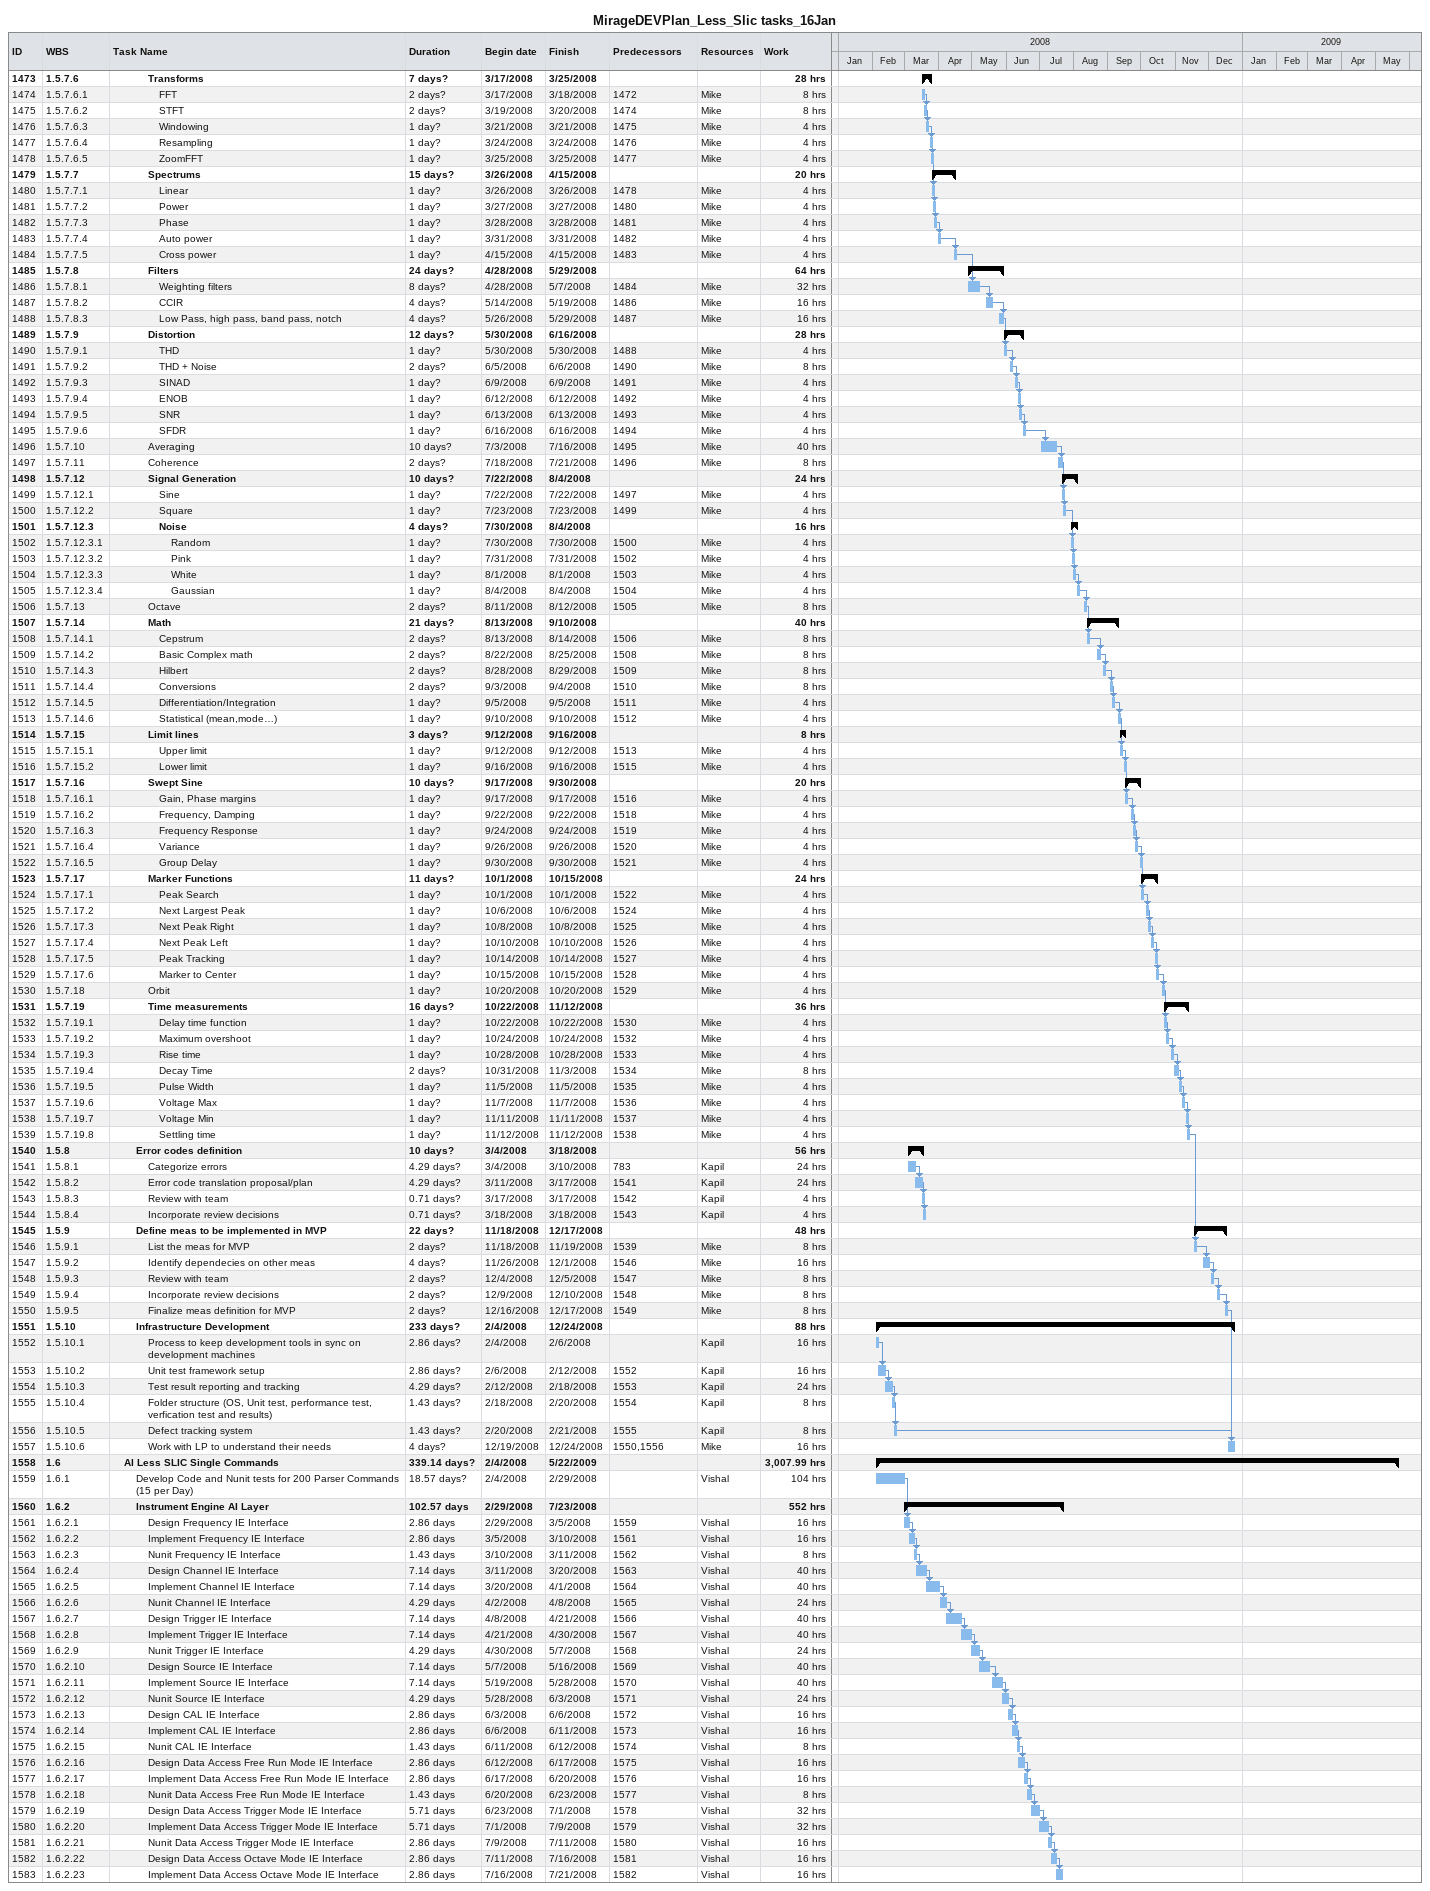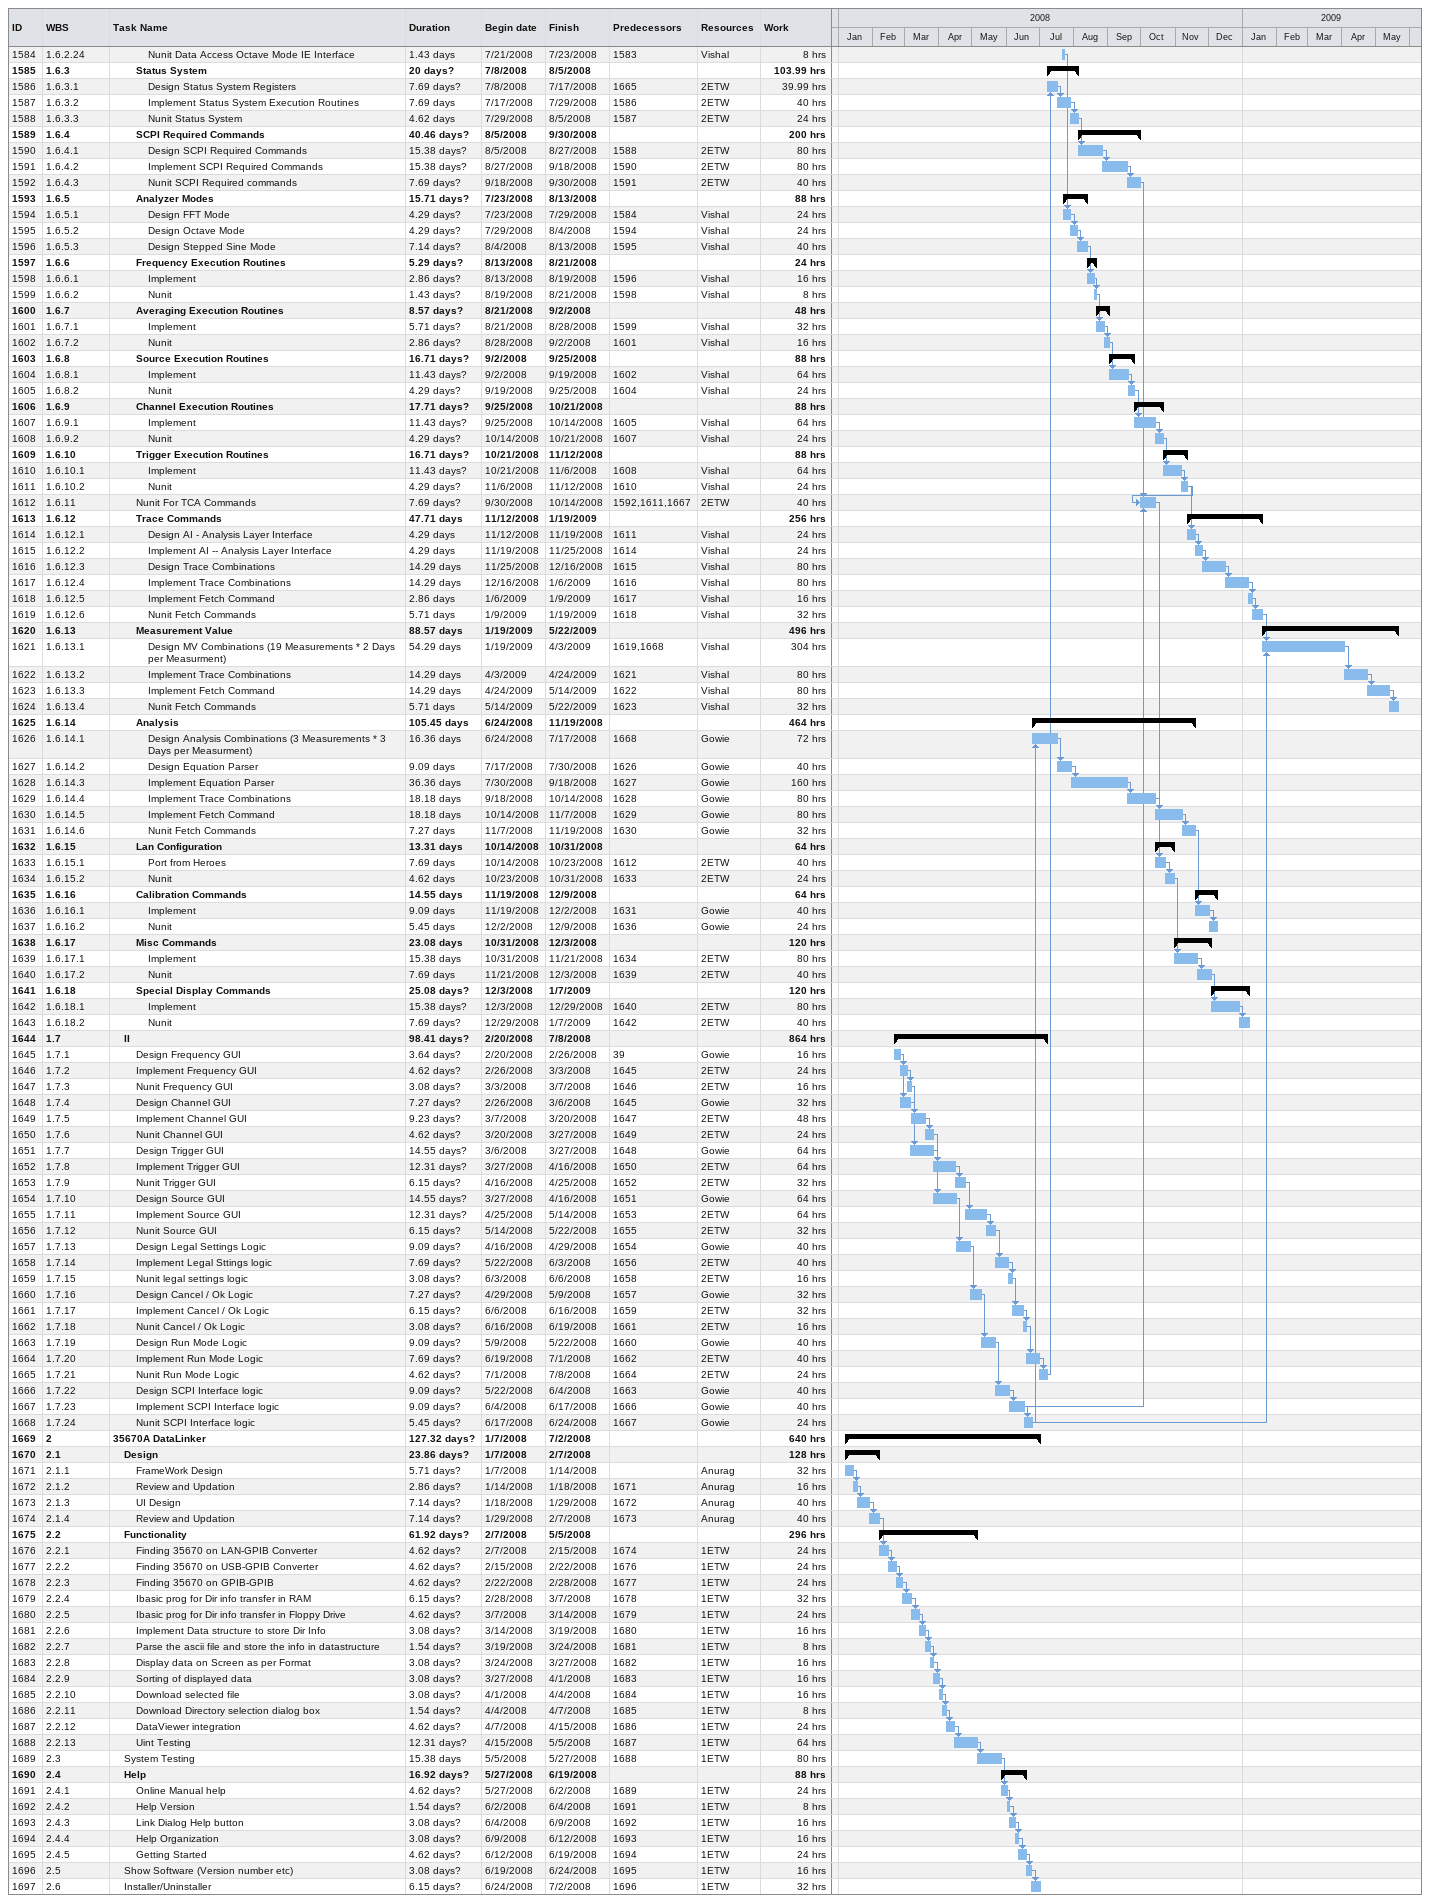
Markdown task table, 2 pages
MirageDEVPlan_Less_Slic tasks_16Jan

| ID | WBS | Task | Duration | Start | Finish | Predecessors | Resources | Work (h) |
|---|---|---|---|---|---|---|---|---|
| 1473 | 1.5.7.6 | **Transforms** | 7d? | 2008-03-17 | 2008-03-25 |  |  | 28 |
| 1474 | 1.5.7.6.1 | FFT | 2d? | 2008-03-17 | 2008-03-18 | 1472 | Mike | 8 |
| 1475 | 1.5.7.6.2 | STFT | 2d? | 2008-03-19 | 2008-03-20 | 1474 | Mike | 8 |
| 1476 | 1.5.7.6.3 | Windowing | 1d? | 2008-03-21 | 2008-03-21 | 1475 | Mike | 4 |
| 1477 | 1.5.7.6.4 | Resampling | 1d? | 2008-03-24 | 2008-03-24 | 1476 | Mike | 4 |
| 1478 | 1.5.7.6.5 | ZoomFFT | 1d? | 2008-03-25 | 2008-03-25 | 1477 | Mike | 4 |
| 1479 | 1.5.7.7 | **Spectrums** | 15d? | 2008-03-26 | 2008-04-15 |  |  | 20 |
| 1480 | 1.5.7.7.1 | Linear | 1d? | 2008-03-26 | 2008-03-26 | 1478 | Mike | 4 |
| 1481 | 1.5.7.7.2 | Power | 1d? | 2008-03-27 | 2008-03-27 | 1480 | Mike | 4 |
| 1482 | 1.5.7.7.3 | Phase | 1d? | 2008-03-28 | 2008-03-28 | 1481 | Mike | 4 |
| 1483 | 1.5.7.7.4 | Auto power | 1d? | 2008-03-31 | 2008-03-31 | 1482 | Mike | 4 |
| 1484 | 1.5.7.7.5 | Cross power | 1d? | 2008-04-15 | 2008-04-15 | 1483 | Mike | 4 |
| 1485 | 1.5.7.8 | **Filters** | 24d? | 2008-04-28 | 2008-05-29 |  |  | 64 |
| 1486 | 1.5.7.8.1 | Weighting filters | 8d? | 2008-04-28 | 2008-05-07 | 1484 | Mike | 32 |
| 1487 | 1.5.7.8.2 | CCIR | 4d? | 2008-05-14 | 2008-05-19 | 1486 | Mike | 16 |
| 1488 | 1.5.7.8.3 | Low Pass, high pass, band pass, notch | 4d? | 2008-05-26 | 2008-05-29 | 1487 | Mike | 16 |
| 1489 | 1.5.7.9 | **Distortion** | 12d? | 2008-05-30 | 2008-06-16 |  |  | 28 |
| 1490 | 1.5.7.9.1 | THD | 1d? | 2008-05-30 | 2008-05-30 | 1488 | Mike | 4 |
| 1491 | 1.5.7.9.2 | THD + Noise | 2d? | 2008-06-05 | 2008-06-06 | 1490 | Mike | 8 |
| 1492 | 1.5.7.9.3 | SINAD | 1d? | 2008-06-09 | 2008-06-09 | 1491 | Mike | 4 |
| 1493 | 1.5.7.9.4 | ENOB | 1d? | 2008-06-12 | 2008-06-12 | 1492 | Mike | 4 |
| 1494 | 1.5.7.9.5 | SNR | 1d? | 2008-06-13 | 2008-06-13 | 1493 | Mike | 4 |
| 1495 | 1.5.7.9.6 | SFDR | 1d? | 2008-06-16 | 2008-06-16 | 1494 | Mike | 4 |
| 1496 | 1.5.7.10 | Averaging | 10d? | 2008-07-03 | 2008-07-16 | 1495 | Mike | 40 |
| 1497 | 1.5.7.11 | Coherence | 2d? | 2008-07-18 | 2008-07-21 | 1496 | Mike | 8 |
| 1498 | 1.5.7.12 | **Signal Generation** | 10d? | 2008-07-22 | 2008-08-04 |  |  | 24 |
| 1499 | 1.5.7.12.1 | Sine | 1d? | 2008-07-22 | 2008-07-22 | 1497 | Mike | 4 |
| 1500 | 1.5.7.12.2 | Square | 1d? | 2008-07-23 | 2008-07-23 | 1499 | Mike | 4 |
| 1501 | 1.5.7.12.3 | **Noise** | 4d? | 2008-07-30 | 2008-08-04 |  |  | 16 |
| 1502 | 1.5.7.12.3.1 | Random | 1d? | 2008-07-30 | 2008-07-30 | 1500 | Mike | 4 |
| 1503 | 1.5.7.12.3.2 | Pink | 1d? | 2008-07-31 | 2008-07-31 | 1502 | Mike | 4 |
| 1504 | 1.5.7.12.3.3 | White | 1d? | 2008-08-01 | 2008-08-01 | 1503 | Mike | 4 |
| 1505 | 1.5.7.12.3.4 | Gaussian | 1d? | 2008-08-04 | 2008-08-04 | 1504 | Mike | 4 |
| 1506 | 1.5.7.13 | Octave | 2d? | 2008-08-11 | 2008-08-12 | 1505 | Mike | 8 |
| 1507 | 1.5.7.14 | **Math** | 21d? | 2008-08-13 | 2008-09-10 |  |  | 40 |
| 1508 | 1.5.7.14.1 | Cepstrum | 2d? | 2008-08-13 | 2008-08-14 | 1506 | Mike | 8 |
| 1509 | 1.5.7.14.2 | Basic Complex math | 2d? | 2008-08-22 | 2008-08-25 | 1508 | Mike | 8 |
| 1510 | 1.5.7.14.3 | Hilbert | 2d? | 2008-08-28 | 2008-08-29 | 1509 | Mike | 8 |
| 1511 | 1.5.7.14.4 | Conversions | 2d? | 2008-09-03 | 2008-09-04 | 1510 | Mike | 8 |
| 1512 | 1.5.7.14.5 | Differentiation/Integration | 1d? | 2008-09-05 | 2008-09-05 | 1511 | Mike | 4 |
| 1513 | 1.5.7.14.6 | Statistical (mean,mode…) | 1d? | 2008-09-10 | 2008-09-10 | 1512 | Mike | 4 |
| 1514 | 1.5.7.15 | **Limit lines** | 3d? | 2008-09-12 | 2008-09-16 |  |  | 8 |
| 1515 | 1.5.7.15.1 | Upper limit | 1d? | 2008-09-12 | 2008-09-12 | 1513 | Mike | 4 |
| 1516 | 1.5.7.15.2 | Lower limit | 1d? | 2008-09-16 | 2008-09-16 | 1515 | Mike | 4 |
| 1517 | 1.5.7.16 | **Swept Sine** | 10d? | 2008-09-17 | 2008-09-30 |  |  | 20 |
| 1518 | 1.5.7.16.1 | Gain, Phase margins | 1d? | 2008-09-17 | 2008-09-17 | 1516 | Mike | 4 |
| 1519 | 1.5.7.16.2 | Frequency, Damping | 1d? | 2008-09-22 | 2008-09-22 | 1518 | Mike | 4 |
| 1520 | 1.5.7.16.3 | Frequency Response | 1d? | 2008-09-24 | 2008-09-24 | 1519 | Mike | 4 |
| 1521 | 1.5.7.16.4 | Variance | 1d? | 2008-09-26 | 2008-09-26 | 1520 | Mike | 4 |
| 1522 | 1.5.7.16.5 | Group Delay | 1d? | 2008-09-30 | 2008-09-30 | 1521 | Mike | 4 |
| 1523 | 1.5.7.17 | **Marker Functions** | 11d? | 2008-10-01 | 2008-10-15 |  |  | 24 |
| 1524 | 1.5.7.17.1 | Peak Search | 1d? | 2008-10-01 | 2008-10-01 | 1522 | Mike | 4 |
| 1525 | 1.5.7.17.2 | Next Largest Peak | 1d? | 2008-10-06 | 2008-10-06 | 1524 | Mike | 4 |
| 1526 | 1.5.7.17.3 | Next Peak Right | 1d? | 2008-10-08 | 2008-10-08 | 1525 | Mike | 4 |
| 1527 | 1.5.7.17.4 | Next Peak Left | 1d? | 2008-10-10 | 2008-10-10 | 1526 | Mike | 4 |
| 1528 | 1.5.7.17.5 | Peak Tracking | 1d? | 2008-10-14 | 2008-10-14 | 1527 | Mike | 4 |
| 1529 | 1.5.7.17.6 | Marker to Center | 1d? | 2008-10-15 | 2008-10-15 | 1528 | Mike | 4 |
| 1530 | 1.5.7.18 | Orbit | 1d? | 2008-10-20 | 2008-10-20 | 1529 | Mike | 4 |
| 1531 | 1.5.7.19 | **Time measurements** | 16d? | 2008-10-22 | 2008-11-12 |  |  | 36 |
| 1532 | 1.5.7.19.1 | Delay time function | 1d? | 2008-10-22 | 2008-10-22 | 1530 | Mike | 4 |
| 1533 | 1.5.7.19.2 | Maximum overshoot | 1d? | 2008-10-24 | 2008-10-24 | 1532 | Mike | 4 |
| 1534 | 1.5.7.19.3 | Rise time | 1d? | 2008-10-28 | 2008-10-28 | 1533 | Mike | 4 |
| 1535 | 1.5.7.19.4 | Decay Time | 2d? | 2008-10-31 | 2008-11-03 | 1534 | Mike | 8 |
| 1536 | 1.5.7.19.5 | Pulse Width | 1d? | 2008-11-05 | 2008-11-05 | 1535 | Mike | 4 |
| 1537 | 1.5.7.19.6 | Voltage Max | 1d? | 2008-11-07 | 2008-11-07 | 1536 | Mike | 4 |
| 1538 | 1.5.7.19.7 | Voltage Min | 1d? | 2008-11-11 | 2008-11-11 | 1537 | Mike | 4 |
| 1539 | 1.5.7.19.8 | Settling time | 1d? | 2008-11-12 | 2008-11-12 | 1538 | Mike | 4 |
| 1540 | 1.5.8 | **Error codes definition** | 10d? | 2008-03-04 | 2008-03-18 |  |  | 56 |
| 1541 | 1.5.8.1 | Categorize errors | 4.29d? | 2008-03-04 | 2008-03-10 | 783 | Kapil | 24 |
| 1542 | 1.5.8.2 | Error code translation proposal/plan | 4.29d? | 2008-03-11 | 2008-03-17 | 1541 | Kapil | 24 |
| 1543 | 1.5.8.3 | Review with team | 0.71d? | 2008-03-17 | 2008-03-17 | 1542 | Kapil | 4 |
| 1544 | 1.5.8.4 | Incorporate review decisions | 0.71d? | 2008-03-18 | 2008-03-18 | 1543 | Kapil | 4 |
| 1545 | 1.5.9 | **Define meas to be implemented in MVP** | 22d? | 2008-11-18 | 2008-12-17 |  |  | 48 |
| 1546 | 1.5.9.1 | List the meas for MVP | 2d? | 2008-11-18 | 2008-11-19 | 1539 | Mike | 8 |
| 1547 | 1.5.9.2 | Identify dependecies on other meas | 4d? | 2008-11-26 | 2008-12-01 | 1546 | Mike | 16 |
| 1548 | 1.5.9.3 | Review with team | 2d? | 2008-12-04 | 2008-12-05 | 1547 | Mike | 8 |
| 1549 | 1.5.9.4 | Incorporate review decisions | 2d? | 2008-12-09 | 2008-12-10 | 1548 | Mike | 8 |
| 1550 | 1.5.9.5 | Finalize meas definition for MVP | 2d? | 2008-12-16 | 2008-12-17 | 1549 | Mike | 8 |
| 1551 | 1.5.10 | **Infrastructure Development** | 233d? | 2008-02-04 | 2008-12-24 |  |  | 88 |
| 1552 | 1.5.10.1 | Process to keep development tools in sync on development machines | 2.86d? | 2008-02-04 | 2008-02-06 |  | Kapil | 16 |
| 1553 | 1.5.10.2 | Unit test framework setup | 2.86d? | 2008-02-06 | 2008-02-12 | 1552 | Kapil | 16 |
| 1554 | 1.5.10.3 | Test result reporting and tracking | 4.29d? | 2008-02-12 | 2008-02-18 | 1553 | Kapil | 24 |
| 1555 | 1.5.10.4 | Folder structure (OS, Unit test, performance test, verfication test and results) | 1.43d? | 2008-02-18 | 2008-02-20 | 1554 | Kapil | 8 |
| 1556 | 1.5.10.5 | Defect tracking system | 1.43d? | 2008-02-20 | 2008-02-21 | 1555 | Kapil | 8 |
| 1557 | 1.5.10.6 | Work with LP to understand their needs | 4d? | 2008-12-19 | 2008-12-24 | 1550, 1556 | Mike | 16 |
| 1558 | 1.6 | **AI Less SLIC Single Commands** | 339.14d? | 2008-02-04 | 2009-05-22 |  |  | 3007.99 |
| 1559 | 1.6.1 | Develop Code and Nunit tests for 200 Parser Commands (15 per Day) | 18.57d? | 2008-02-04 | 2008-02-29 |  | Vishal | 104 |
| 1560 | 1.6.2 | **Instrument Engine AI Layer** | 102.57d | 2008-02-29 | 2008-07-23 |  |  | 552 |
| 1561 | 1.6.2.1 | Design Frequency IE Interface | 2.86d | 2008-02-29 | 2008-03-05 | 1559 | Vishal | 16 |
| 1562 | 1.6.2.2 | Implement Frequency IE Interface | 2.86d | 2008-03-05 | 2008-03-10 | 1561 | Vishal | 16 |
| 1563 | 1.6.2.3 | Nunit Frequency IE Interface | 1.43d | 2008-03-10 | 2008-03-11 | 1562 | Vishal | 8 |
| 1564 | 1.6.2.4 | Design Channel IE Interface | 7.14d | 2008-03-11 | 2008-03-20 | 1563 | Vishal | 40 |
| 1565 | 1.6.2.5 | Implement Channel IE Interface | 7.14d | 2008-03-20 | 2008-04-01 | 1564 | Vishal | 40 |
| 1566 | 1.6.2.6 | Nunit Channel IE Interface | 4.29d | 2008-04-02 | 2008-04-08 | 1565 | Vishal | 24 |
| 1567 | 1.6.2.7 | Design Trigger IE Interface | 7.14d | 2008-04-08 | 2008-04-21 | 1566 | Vishal | 40 |
| 1568 | 1.6.2.8 | Implement Trigger IE Interface | 7.14d | 2008-04-21 | 2008-04-30 | 1567 | Vishal | 40 |
| 1569 | 1.6.2.9 | Nunit Trigger IE Interface | 4.29d | 2008-04-30 | 2008-05-07 | 1568 | Vishal | 24 |
| 1570 | 1.6.2.10 | Design Source IE Interface | 7.14d | 2008-05-07 | 2008-05-16 | 1569 | Vishal | 40 |
| 1571 | 1.6.2.11 | Implement Source IE Interface | 7.14d | 2008-05-19 | 2008-05-28 | 1570 | Vishal | 40 |
| 1572 | 1.6.2.12 | Nunit Source IE Interface | 4.29d | 2008-05-28 | 2008-06-03 | 1571 | Vishal | 24 |
| 1573 | 1.6.2.13 | Design CAL IE Interface | 2.86d | 2008-06-03 | 2008-06-06 | 1572 | Vishal | 16 |
| 1574 | 1.6.2.14 | Implement CAL IE Interface | 2.86d | 2008-06-06 | 2008-06-11 | 1573 | Vishal | 16 |
| 1575 | 1.6.2.15 | Nunit CAL IE Interface | 1.43d | 2008-06-11 | 2008-06-12 | 1574 | Vishal | 8 |
| 1576 | 1.6.2.16 | Design Data Access Free Run Mode IE Interface | 2.86d | 2008-06-12 | 2008-06-17 | 1575 | Vishal | 16 |
| 1577 | 1.6.2.17 | Implement Data Access Free Run Mode IE Interface | 2.86d | 2008-06-17 | 2008-06-20 | 1576 | Vishal | 16 |
| 1578 | 1.6.2.18 | Nunit Data Access Free Run Mode IE Interface | 1.43d | 2008-06-20 | 2008-06-23 | 1577 | Vishal | 8 |
| 1579 | 1.6.2.19 | Design Data Access Trigger Mode IE Interface | 5.71d | 2008-06-23 | 2008-07-01 | 1578 | Vishal | 32 |
| 1580 | 1.6.2.20 | Implement Data Access Trigger Mode IE Interface | 5.71d | 2008-07-01 | 2008-07-09 | 1579 | Vishal | 32 |
| 1581 | 1.6.2.21 | Nunit Data Access Trigger Mode IE Interface | 2.86d | 2008-07-09 | 2008-07-11 | 1580 | Vishal | 16 |
| 1582 | 1.6.2.22 | Design Data Access Octave Mode IE Interface | 2.86d | 2008-07-11 | 2008-07-16 | 1581 | Vishal | 16 |
| 1583 | 1.6.2.23 | Implement Data Access Octave Mode IE Interface | 2.86d | 2008-07-16 | 2008-07-21 | 1582 | Vishal | 16 |
| 1584 | 1.6.2.24 | Nunit Data Access Octave Mode IE Interface | 1.43d | 2008-07-21 | 2008-07-23 | 1583 | Vishal | 8 |
| 1585 | 1.6.3 | **Status System** | 20d? | 2008-07-08 | 2008-08-05 |  |  | 103.99 |
| 1586 | 1.6.3.1 | Design Status System Registers | 7.69d? | 2008-07-08 | 2008-07-17 | 1665 | 2ETW | 39.99 |
| 1587 | 1.6.3.2 | Implement Status System Execution Routines | 7.69d | 2008-07-17 | 2008-07-29 | 1586 | 2ETW | 40 |
| 1588 | 1.6.3.3 | Nunit Status System | 4.62d | 2008-07-29 | 2008-08-05 | 1587 | 2ETW | 24 |
| 1589 | 1.6.4 | **SCPI Required Commands** | 40.46d? | 2008-08-05 | 2008-09-30 |  |  | 200 |
| 1590 | 1.6.4.1 | Design SCPI Required Commands | 15.38d? | 2008-08-05 | 2008-08-27 | 1588 | 2ETW | 80 |
| 1591 | 1.6.4.2 | Implement SCPI Required Commands | 15.38d? | 2008-08-27 | 2008-09-18 | 1590 | 2ETW | 80 |
| 1592 | 1.6.4.3 | Nunit SCPI Required commands | 7.69d? | 2008-09-18 | 2008-09-30 | 1591 | 2ETW | 40 |
| 1593 | 1.6.5 | **Analyzer Modes** | 15.71d? | 2008-07-23 | 2008-08-13 |  |  | 88 |
| 1594 | 1.6.5.1 | Design FFT Mode | 4.29d? | 2008-07-23 | 2008-07-29 | 1584 | Vishal | 24 |
| 1595 | 1.6.5.2 | Design Octave Mode | 4.29d? | 2008-07-29 | 2008-08-04 | 1594 | Vishal | 24 |
| 1596 | 1.6.5.3 | Design Stepped Sine Mode | 7.14d? | 2008-08-04 | 2008-08-13 | 1595 | Vishal | 40 |
| 1597 | 1.6.6 | **Frequency Execution Routines** | 5.29d? | 2008-08-13 | 2008-08-21 |  |  | 24 |
| 1598 | 1.6.6.1 | Implement | 2.86d? | 2008-08-13 | 2008-08-19 | 1596 | Vishal | 16 |
| 1599 | 1.6.6.2 | Nunit | 1.43d? | 2008-08-19 | 2008-08-21 | 1598 | Vishal | 8 |
| 1600 | 1.6.7 | **Averaging Execution Routines** | 8.57d? | 2008-08-21 | 2008-09-02 |  |  | 48 |
| 1601 | 1.6.7.1 | Implement | 5.71d? | 2008-08-21 | 2008-08-28 | 1599 | Vishal | 32 |
| 1602 | 1.6.7.2 | Nunit | 2.86d? | 2008-08-28 | 2008-09-02 | 1601 | Vishal | 16 |
| 1603 | 1.6.8 | **Source Execution Routines** | 16.71d? | 2008-09-02 | 2008-09-25 |  |  | 88 |
| 1604 | 1.6.8.1 | Implement | 11.43d? | 2008-09-02 | 2008-09-19 | 1602 | Vishal | 64 |
| 1605 | 1.6.8.2 | Nunit | 4.29d? | 2008-09-19 | 2008-09-25 | 1604 | Vishal | 24 |
| 1606 | 1.6.9 | **Channel Execution Routines** | 17.71d? | 2008-09-25 | 2008-10-21 |  |  | 88 |
| 1607 | 1.6.9.1 | Implement | 11.43d? | 2008-09-25 | 2008-10-14 | 1605 | Vishal | 64 |
| 1608 | 1.6.9.2 | Nunit | 4.29d? | 2008-10-14 | 2008-10-21 | 1607 | Vishal | 24 |
| 1609 | 1.6.10 | **Trigger Execution Routines** | 16.71d? | 2008-10-21 | 2008-11-12 |  |  | 88 |
| 1610 | 1.6.10.1 | Implement | 11.43d? | 2008-10-21 | 2008-11-06 | 1608 | Vishal | 64 |
| 1611 | 1.6.10.2 | Nunit | 4.29d? | 2008-11-06 | 2008-11-12 | 1610 | Vishal | 24 |
| 1612 | 1.6.11 | Nunit For TCA Commands | 7.69d? | 2008-09-30 | 2008-10-14 | 1592, 1611, 1667 | 2ETW | 40 |
| 1613 | 1.6.12 | **Trace Commands** | 47.71d | 2008-11-12 | 2009-01-19 |  |  | 256 |
| 1614 | 1.6.12.1 | Design AI - Analysis Layer Interface | 4.29d | 2008-11-12 | 2008-11-19 | 1611 | Vishal | 24 |
| 1615 | 1.6.12.2 | Implement AI -- Analysis Layer Interface | 4.29d | 2008-11-19 | 2008-11-25 | 1614 | Vishal | 24 |
| 1616 | 1.6.12.3 | Design Trace Combinations | 14.29d | 2008-11-25 | 2008-12-16 | 1615 | Vishal | 80 |
| 1617 | 1.6.12.4 | Implement Trace Combinations | 14.29d | 2008-12-16 | 2009-01-06 | 1616 | Vishal | 80 |
| 1618 | 1.6.12.5 | Implement Fetch Command | 2.86d | 2009-01-06 | 2009-01-09 | 1617 | Vishal | 16 |
| 1619 | 1.6.12.6 | Nunit Fetch Commands | 5.71d | 2009-01-09 | 2009-01-19 | 1618 | Vishal | 32 |
| 1620 | 1.6.13 | **Measurement Value** | 88.57d | 2009-01-19 | 2009-05-22 |  |  | 496 |
| 1621 | 1.6.13.1 | Design MV Combinations (19 Measurements * 2 Days per Measurment) | 54.29d | 2009-01-19 | 2009-04-03 | 1619, 1668 | Vishal | 304 |
| 1622 | 1.6.13.2 | Implement Trace Combinations | 14.29d | 2009-04-03 | 2009-04-24 | 1621 | Vishal | 80 |
| 1623 | 1.6.13.3 | Implement Fetch Command | 14.29d | 2009-04-24 | 2009-05-14 | 1622 | Vishal | 80 |
| 1624 | 1.6.13.4 | Nunit Fetch Commands | 5.71d | 2009-05-14 | 2009-05-22 | 1623 | Vishal | 32 |
| 1625 | 1.6.14 | **Analysis** | 105.45d | 2008-06-24 | 2008-11-19 |  |  | 464 |
| 1626 | 1.6.14.1 | Design Analysis Combinations (3 Measurements * 3 Days per Measurment) | 16.36d | 2008-06-24 | 2008-07-17 | 1668 | Gowie | 72 |
| 1627 | 1.6.14.2 | Design Equation Parser | 9.09d | 2008-07-17 | 2008-07-30 | 1626 | Gowie | 40 |
| 1628 | 1.6.14.3 | Implement Equation Parser | 36.36d | 2008-07-30 | 2008-09-18 | 1627 | Gowie | 160 |
| 1629 | 1.6.14.4 | Implement Trace Combinations | 18.18d | 2008-09-18 | 2008-10-14 | 1628 | Gowie | 80 |
| 1630 | 1.6.14.5 | Implement Fetch Command | 18.18d | 2008-10-14 | 2008-11-07 | 1629 | Gowie | 80 |
| 1631 | 1.6.14.6 | Nunit Fetch Commands | 7.27d | 2008-11-07 | 2008-11-19 | 1630 | Gowie | 32 |
| 1632 | 1.6.15 | **Lan Configuration** | 13.31d | 2008-10-14 | 2008-10-31 |  |  | 64 |
| 1633 | 1.6.15.1 | Port from Heroes | 7.69d | 2008-10-14 | 2008-10-23 | 1612 | 2ETW | 40 |
| 1634 | 1.6.15.2 | Nunit | 4.62d | 2008-10-23 | 2008-10-31 | 1633 | 2ETW | 24 |
| 1635 | 1.6.16 | **Calibration Commands** | 14.55d | 2008-11-19 | 2008-12-09 |  |  | 64 |
| 1636 | 1.6.16.1 | Implement | 9.09d | 2008-11-19 | 2008-12-02 | 1631 | Gowie | 40 |
| 1637 | 1.6.16.2 | Nunit | 5.45d | 2008-12-02 | 2008-12-09 | 1636 | Gowie | 24 |
| 1638 | 1.6.17 | **Misc Commands** | 23.08d | 2008-10-31 | 2008-12-03 |  |  | 120 |
| 1639 | 1.6.17.1 | Implement | 15.38d | 2008-10-31 | 2008-11-21 | 1634 | 2ETW | 80 |
| 1640 | 1.6.17.2 | Nunit | 7.69d | 2008-11-21 | 2008-12-03 | 1639 | 2ETW | 40 |
| 1641 | 1.6.18 | **Special Display Commands** | 25.08d? | 2008-12-03 | 2009-01-07 |  |  | 120 |
| 1642 | 1.6.18.1 | Implement | 15.38d? | 2008-12-03 | 2008-12-29 | 1640 | 2ETW | 80 |
| 1643 | 1.6.18.2 | Nunit | 7.69d? | 2008-12-29 | 2009-01-07 | 1642 | 2ETW | 40 |
| 1644 | 1.7 | **II** | 98.41d? | 2008-02-20 | 2008-07-08 |  |  | 864 |
| 1645 | 1.7.1 | Design Frequency GUI | 3.64d? | 2008-02-20 | 2008-02-26 | 39 | Gowie | 16 |
| 1646 | 1.7.2 | Implement Frequency GUI | 4.62d? | 2008-02-26 | 2008-03-03 | 1645 | 2ETW | 24 |
| 1647 | 1.7.3 | Nunit Frequency GUI | 3.08d? | 2008-03-03 | 2008-03-07 | 1646 | 2ETW | 16 |
| 1648 | 1.7.4 | Design Channel GUI | 7.27d? | 2008-02-26 | 2008-03-06 | 1645 | Gowie | 32 |
| 1649 | 1.7.5 | Implement Channel GUI | 9.23d? | 2008-03-07 | 2008-03-20 | 1647 | 2ETW | 48 |
| 1650 | 1.7.6 | Nunit Channel GUI | 4.62d? | 2008-03-20 | 2008-03-27 | 1649 | 2ETW | 24 |
| 1651 | 1.7.7 | Design Trigger GUI | 14.55d? | 2008-03-06 | 2008-03-27 | 1648 | Gowie | 64 |
| 1652 | 1.7.8 | Implement Trigger GUI | 12.31d? | 2008-03-27 | 2008-04-16 | 1650 | 2ETW | 64 |
| 1653 | 1.7.9 | Nunit Trigger GUI | 6.15d? | 2008-04-16 | 2008-04-25 | 1652 | 2ETW | 32 |
| 1654 | 1.7.10 | Design Source GUI | 14.55d? | 2008-03-27 | 2008-04-16 | 1651 | Gowie | 64 |
| 1655 | 1.7.11 | Implement Source GUI | 12.31d? | 2008-04-25 | 2008-05-14 | 1653 | 2ETW | 64 |
| 1656 | 1.7.12 | Nunit Source GUI | 6.15d? | 2008-05-14 | 2008-05-22 | 1655 | 2ETW | 32 |
| 1657 | 1.7.13 | Design Legal Settings Logic | 9.09d? | 2008-04-16 | 2008-04-29 | 1654 | Gowie | 40 |
| 1658 | 1.7.14 | Implement Legal Sttings logic | 7.69d? | 2008-05-22 | 2008-06-03 | 1656 | 2ETW | 40 |
| 1659 | 1.7.15 | Nunit legal settings logic | 3.08d? | 2008-06-03 | 2008-06-06 | 1658 | 2ETW | 16 |
| 1660 | 1.7.16 | Design Cancel / Ok Logic | 7.27d? | 2008-04-29 | 2008-05-09 | 1657 | Gowie | 32 |
| 1661 | 1.7.17 | Implement Cancel / Ok Logic | 6.15d? | 2008-06-06 | 2008-06-16 | 1659 | 2ETW | 32 |
| 1662 | 1.7.18 | Nunit Cancel / Ok Logic | 3.08d? | 2008-06-16 | 2008-06-19 | 1661 | 2ETW | 16 |
| 1663 | 1.7.19 | Design Run Mode Logic | 9.09d? | 2008-05-09 | 2008-05-22 | 1660 | Gowie | 40 |
| 1664 | 1.7.20 | Implement Run Mode Logic | 7.69d? | 2008-06-19 | 2008-07-01 | 1662 | 2ETW | 40 |
| 1665 | 1.7.21 | Nunit Run Mode Logic | 4.62d? | 2008-07-01 | 2008-07-08 | 1664 | 2ETW | 24 |
| 1666 | 1.7.22 | Design SCPI Interface logic | 9.09d? | 2008-05-22 | 2008-06-04 | 1663 | Gowie | 40 |
| 1667 | 1.7.23 | Implement SCPI Interface logic | 9.09d? | 2008-06-04 | 2008-06-17 | 1666 | Gowie | 40 |
| 1668 | 1.7.24 | Nunit SCPI Interface logic | 5.45d? | 2008-06-17 | 2008-06-24 | 1667 | Gowie | 24 |
| 1669 | 2 | **35670A DataLinker** | 127.32d? | 2008-01-07 | 2008-07-02 |  |  | 640 |
| 1670 | 2.1 | **Design** | 23.86d? | 2008-01-07 | 2008-02-07 |  |  | 128 |
| 1671 | 2.1.1 | FrameWork Design | 5.71d? | 2008-01-07 | 2008-01-14 |  | Anurag | 32 |
| 1672 | 2.1.2 | Review and Updation | 2.86d? | 2008-01-14 | 2008-01-18 | 1671 | Anurag | 16 |
| 1673 | 2.1.3 | UI Design | 7.14d? | 2008-01-18 | 2008-01-29 | 1672 | Anurag | 40 |
| 1674 | 2.1.4 | Review and Updation | 7.14d? | 2008-01-29 | 2008-02-07 | 1673 | Anurag | 40 |
| 1675 | 2.2 | **Functionality** | 61.92d? | 2008-02-07 | 2008-05-05 |  |  | 296 |
| 1676 | 2.2.1 | Finding 35670 on LAN-GPIB Converter | 4.62d? | 2008-02-07 | 2008-02-15 | 1674 | 1ETW | 24 |
| 1677 | 2.2.2 | Finding 35670 on USB-GPIB Converter | 4.62d? | 2008-02-15 | 2008-02-22 | 1676 | 1ETW | 24 |
| 1678 | 2.2.3 | Finding 35670 on GPIB-GPIB | 4.62d? | 2008-02-22 | 2008-02-28 | 1677 | 1ETW | 24 |
| 1679 | 2.2.4 | Ibasic prog for Dir info transfer in RAM | 6.15d? | 2008-02-28 | 2008-03-07 | 1678 | 1ETW | 32 |
| 1680 | 2.2.5 | Ibasic prog for Dir info transfer in Floppy Drive | 4.62d? | 2008-03-07 | 2008-03-14 | 1679 | 1ETW | 24 |
| 1681 | 2.2.6 | Implement Data structure to store Dir Info | 3.08d? | 2008-03-14 | 2008-03-19 | 1680 | 1ETW | 16 |
| 1682 | 2.2.7 | Parse the ascii file and store the info in datastructure | 1.54d? | 2008-03-19 | 2008-03-24 | 1681 | 1ETW | 8 |
| 1683 | 2.2.8 | Display data on Screen as per Format | 3.08d? | 2008-03-24 | 2008-03-27 | 1682 | 1ETW | 16 |
| 1684 | 2.2.9 | Sorting of displayed data | 3.08d? | 2008-03-27 | 2008-04-01 | 1683 | 1ETW | 16 |
| 1685 | 2.2.10 | Download selected file | 3.08d? | 2008-04-01 | 2008-04-04 | 1684 | 1ETW | 16 |
| 1686 | 2.2.11 | Download Directory selection dialog box | 1.54d? | 2008-04-04 | 2008-04-07 | 1685 | 1ETW | 8 |
| 1687 | 2.2.12 | DataViewer integration | 4.62d? | 2008-04-07 | 2008-04-15 | 1686 | 1ETW | 24 |
| 1688 | 2.2.13 | Uint Testing | 12.31d? | 2008-04-15 | 2008-05-05 | 1687 | 1ETW | 64 |
| 1689 | 2.3 | System Testing | 15.38d | 2008-05-05 | 2008-05-27 | 1688 | 1ETW | 80 |
| 1690 | 2.4 | **Help** | 16.92d? | 2008-05-27 | 2008-06-19 |  |  | 88 |
| 1691 | 2.4.1 | Online Manual help | 4.62d? | 2008-05-27 | 2008-06-02 | 1689 | 1ETW | 24 |
| 1692 | 2.4.2 | Help Version | 1.54d? | 2008-06-02 | 2008-06-04 | 1691 | 1ETW | 8 |
| 1693 | 2.4.3 | Link Dialog Help button | 3.08d? | 2008-06-04 | 2008-06-09 | 1692 | 1ETW | 16 |
| 1694 | 2.4.4 | Help Organization | 3.08d? | 2008-06-09 | 2008-06-12 | 1693 | 1ETW | 16 |
| 1695 | 2.4.5 | Getting Started | 4.62d? | 2008-06-12 | 2008-06-19 | 1694 | 1ETW | 24 |
| 1696 | 2.5 | Show Software (Version number etc) | 3.08d? | 2008-06-19 | 2008-06-24 | 1695 | 1ETW | 16 |
| 1697 | 2.6 | Installer/Uninstaller | 6.15d? | 2008-06-24 | 2008-07-02 | 1696 | 1ETW | 32 |
